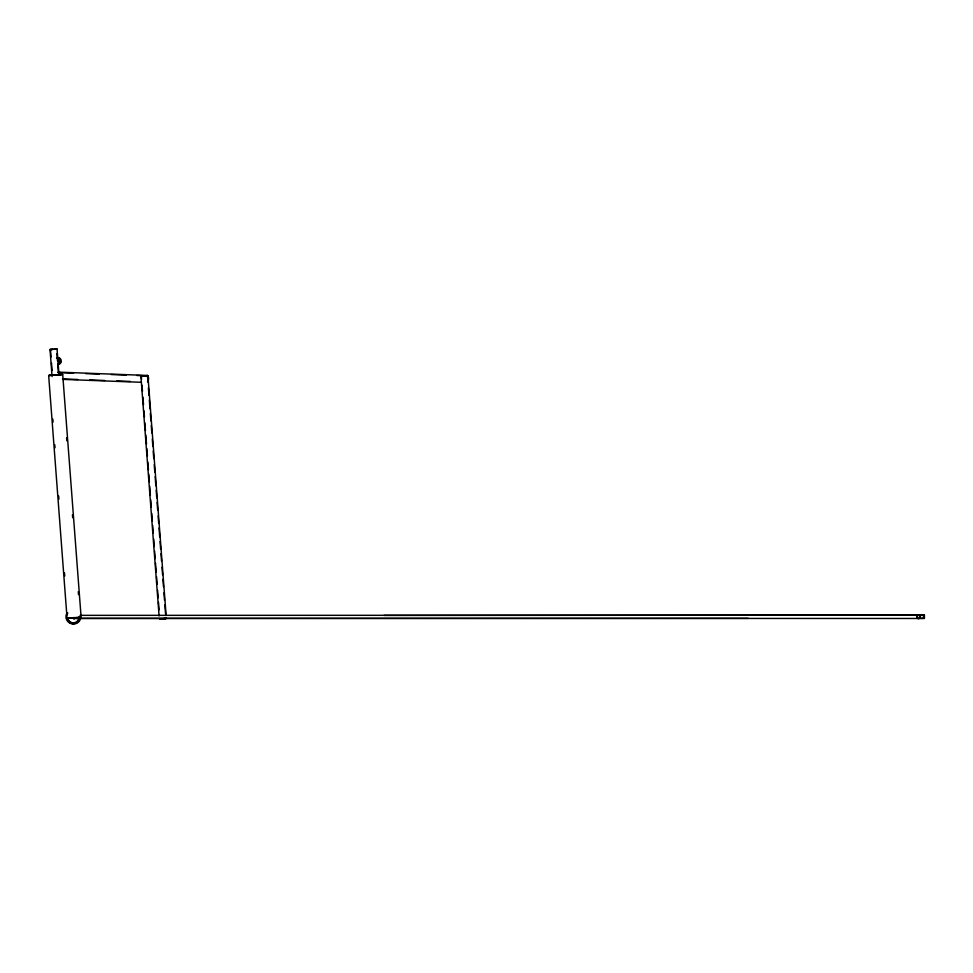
<?xml version="1.0" encoding="UTF-8"?>
<svg xmlns="http://www.w3.org/2000/svg" width="973" height="973" viewBox="0 0 973 973"><rect width="100%" height="100%" fill="white"/><g stroke="black" fill="none" stroke-linecap="round" stroke-linejoin="round"><path stroke-width="1.46" d="M73.96 617.417L73.96 618.293M920.288 616.408L920.3 614.96L920.312 616.602M920.288 617.004A1.776 1.776 0 0 1 917.527 618.354A1.776 1.776 0 0 1 917.746 615.289A1.776 1.776 0 0 1 920.288 617.004L920.312 618.39L920.288 616.821M924.326 616.408L924.338 614.96L924.35 616.602M924.35 617.004L924.326 618.305L924.35 617.393M920.312 617.393L920.3 618.305M920.288 616.031L920.3 615.179M924.326 616.031L924.338 615.118L383.921 615.423M73.948 618.293L924.338 618.475L924.326 616.821M73.96 618.804L73.948 617.989M73.948 618.889L73.936 617.624M924.326 615.24L80.029 615.35M50.024 349.562L51.07 349.489L50.037 349.562L52.068 376.539M50.474 349.526L51.034 357.03M57.054 349.027L56.008 349.112L57.042 349.027L58.988 374.508M48.65 375.481L50.742 375.323L48.662 375.493L66.723 613.744M78.983 617.356L81.112 617.198L62.698 374.423L60.606 374.581M159.086 615.958L140.903 376.198L141.949 376.113M141.572 379.178L141.34 376.162L142.52 376.077M147.482 375.7L147.945 381.732A3.551 1.387 -87.9 0 0 148.273 376.746A3.551 1.387 -87.9 0 0 146.339 376.198M147.932 375.663L146.874 375.748L147.92 375.663L166.115 615.423M68.365 618.159L70.299 618.013M159.961 618.925L160.934 618.852M165.69 618.487L164.729 618.573M51.642 349.441L50.718 349.514L52.372 349.392L51.374 349.465M55.437 349.161L56.604 349.064L54.707 349.21L55.704 349.137M51.885 375.237L49.538 375.42L53.333 375.14M59.462 374.666L61.311 374.532M51.338 375.274L53.284 375.128M60.01 374.629L58.076 374.775L61.275 374.52M142.24 376.101L143.213 376.016M145.609 375.846L146.582 375.773L142.544 376.077M160.654 618.877L161.627 618.804L160.034 618.925M164.996 618.548L164.023 618.621L165.629 618.5M53.126 349.331L52.165 349.404L54.877 349.198L53.953 349.271M52.931 375.152L54.841 375.006M56.519 374.897L58.416 374.751L52.992 375.164M143.043 376.028L143.992 375.967M144.831 375.906L145.792 375.833M71.345 617.928L73.255 617.794M71.406 617.94L76.77 617.527M76.429 617.551L78.375 617.405M68.487 618.159L70.348 618.013M77.828 617.441L79.689 617.308M162.406 618.743L161.457 618.816L164.169 618.609L163.245 618.682M60.569 374.581L62.686 374.423M748.322 618.341L73.948 618.512M58.575 372.148L147.385 375.444M58.538 372.598L73.595 373.158M85.636 373.608L99.185 374.106M111.226 374.544L126.283 375.104M136.816 375.493L147.349 375.882M64.109 378.984L77.658 379.482M89.698 379.932L104.743 380.492M116.784 380.942L130.333 381.44M62.564 379.373L140.842 382.28M148.395 387.765L148.966 395.306M149.319 399.83L150 408.879M150.341 413.403L150.912 420.944M151.265 425.456L151.837 432.997M152.287 439.03L152.858 446.571M153.199 451.095L153.77 458.636M154.233 464.668L154.804 472.209M155.145 476.734L155.838 485.782M156.179 490.307L156.75 497.848M157.091 502.372L157.662 509.901M158.125 515.933L158.696 523.474M159.037 527.998L159.718 537.047M160.071 541.572L160.642 549.113M160.983 553.637L161.554 561.178M162.005 567.21L162.576 574.751M162.929 579.276L163.5 586.816M163.951 592.837L164.522 600.377M164.875 604.902L165.556 613.951M142.034 385.211L142.484 391.243M142.946 397.276L143.518 404.817M143.98 410.849L144.43 416.882M144.892 422.914L145.464 430.455M145.804 434.98L146.497 444.016M146.838 448.541L147.41 456.082M147.86 462.114L148.431 469.655M148.784 474.179L149.356 481.72M149.696 486.245L150.377 495.293M150.73 499.818L151.302 507.359M151.752 513.391L152.323 520.932M152.664 525.444L153.235 532.985M153.698 539.018L154.269 546.558M154.61 551.083L155.181 558.624M155.522 563.148L156.215 572.197M156.556 576.721L157.127 584.262M157.59 590.295L158.161 597.836M158.502 602.36L159.073 609.889M66.614 437.826L66.845 440.842M72.452 514.729L72.683 517.745M78.278 591.633L78.509 594.649M56.945 353.564L57.516 361.056M57.857 365.556L58.429 373.048M51.496 363.014L52.056 370.518M52.858 419.144L53.077 422.16M54.792 444.783L55.023 447.799M58.684 496.048L58.915 499.064M64.522 572.963L64.753 575.98M924.326 616.371L924.35 617.052M920.288 616.371L920.312 617.052M146.728 376.125A3.101 1.204 -87.9 0 1 148.273 377.719A3.101 1.204 -87.9 0 1 147.519 381.805M57.857 372.428A3.551 1.387 -87.9 0 1 59.462 373.462M58.842 372.793A3.101 1.204 -87.9 0 1 59.11 373.182M920.713 615.337A1.776 1.776 0 0 1 923.62 616.335A1.776 1.776 0 0 1 921.309 618.354M920.859 615.508A1.557 1.557 0 0 1 922.745 615.386M60.606 362.09A3.101 3.101 0 0 1 59.037 363.866M57.079 358.028A3.101 3.101 0 0 1 60.46 359.718M56.993 357.59A3.551 3.551 0 0 1 61.153 360.399A3.551 3.551 0 0 1 58.356 364.559M56.58 357.614A3.551 3.551 0 0 1 57.881 364.352M56.543 358.064A3.101 3.101 0 0 1 57.687 363.951M78.947 620.275A6.203 6.203 0 0 1 77.889 621.504M76.551 622.416A6.203 6.203 0 0 1 67.672 618.147M80.491 619.096A7.103 7.103 0 0 1 68.463 621.613M67.003 614.668A7.103 7.103 0 0 1 67.806 612.99M80.09 617.137A7.103 7.103 0 0 1 70.786 623.498A7.103 7.103 0 0 1 67.064 612.868M79.202 617.089A6.203 6.203 0 0 1 71.856 622.854A6.203 6.203 0 0 1 67.113 614.814M67.538 618.22L69.192 618.11L67.538 618.22M159.548 618.962L160.387 618.901L159.548 618.962M166.347 618.439L165.288 618.524L166.334 618.439M147.239 375.724L146.315 375.797L147.215 375.724M71.698 617.904L69.752 618.05L71.747 617.916M917.648 618.171A1.557 1.557 0 0 0 920.069 616.991A1.557 1.557 0 0 0 917.843 615.483A1.557 1.557 0 0 0 917.648 618.171"/></g></svg>
